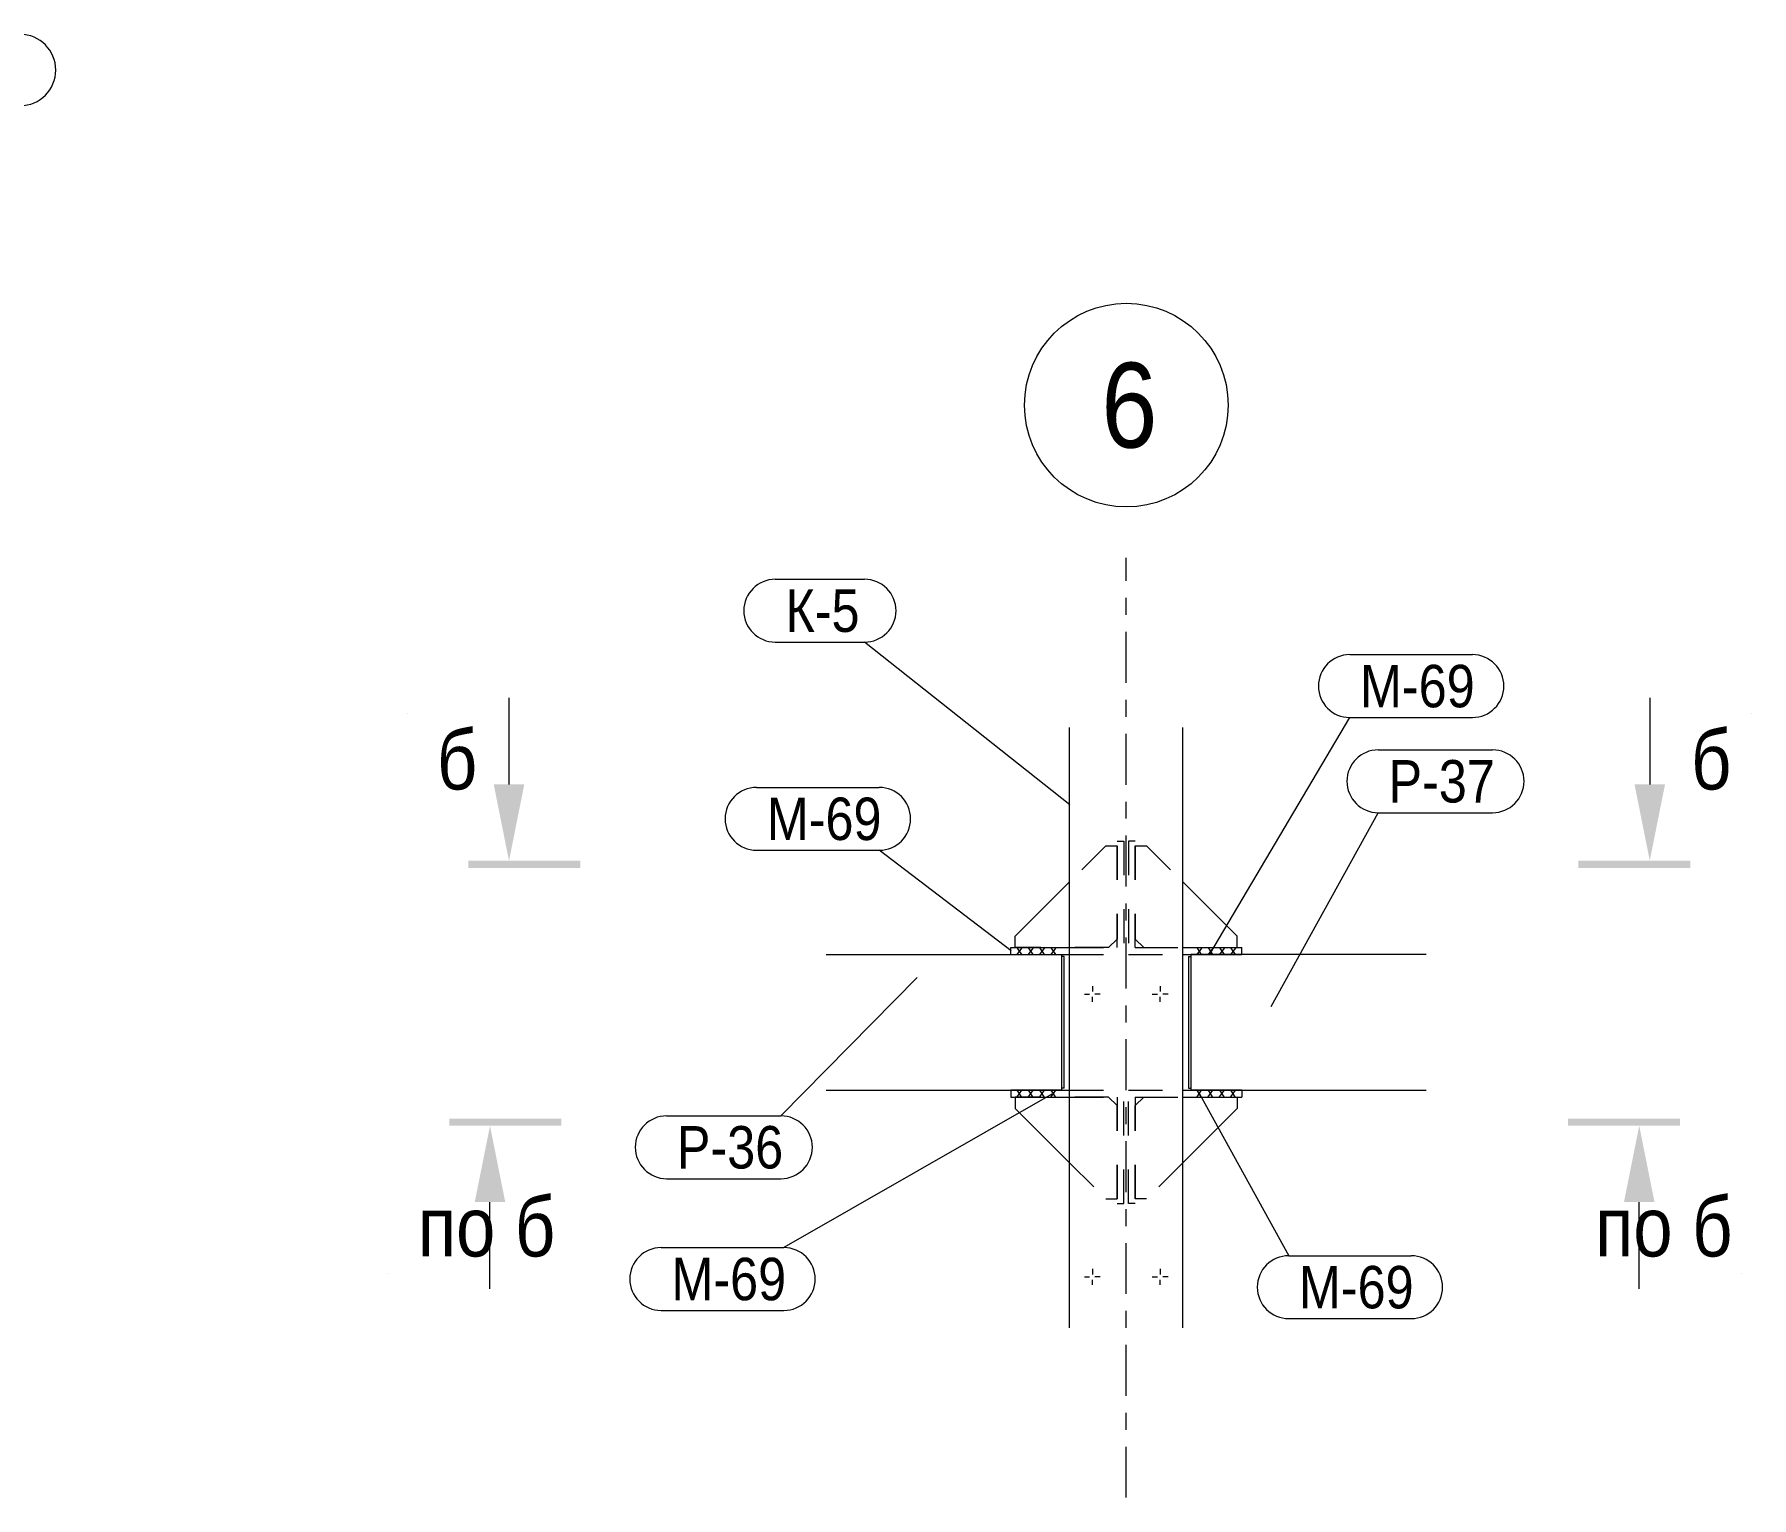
# Model space of a CAD drawing. Header units: millimetres. Extents: x -423 to 766, y -621 to 220.
# Drawn here: x 479.6 to 580.8, y -212.4 to -126.2 of the extents above; entities that cross this region are included whole.
import ezdxf

# ---------------------------------------------------------------- set-up
doc = ezdxf.new("R2010")
doc.units = ezdxf.units.MM
for name, pattern in [('XKITLINE00', [0]), ('XKITLINE02', [4, 2, -2]), ('XKITLINE03', [6, 3, -1, 1, -1])]:
    doc.linetypes.add(name, pattern=pattern)
for name, color, linetype, lineweight in [('Bolt', 7, 'Continuous', 0), ('GraphicObject', 6, 'Continuous', 0), ('OtherObjectType', 1, 'Continuous', 0), ('Part', 2, 'Continuous', 0), ('PartMark', 3, 'Continuous', 0), ('S-GRID', 1, 'Continuous', 0), ('Section', 6, 'Continuous', 0), ('SymbolText', 4, 'Continuous', 0)]:
    doc.layers.add(name, color=color, linetype=linetype, lineweight=lineweight)
doc.styles.add('GOST type A', font='ARIAL.TTF')

msp = doc.modelspace()

# ---------------------------------------------------------------- hatches: boundary and pattern name
at = {"layer": 'Section'}
for points in [[(507.6, -174.86), (506.7, -170.36), (508.5, -170.36)], [(574.83, -174.86), (573.93, -170.36), (575.73, -170.36)], [(511.8, -175.28), (505.2, -175.28), (505.2, -174.86), (511.8, -174.86)], [(577.23, -175.28), (570.63, -175.28), (570.63, -174.86), (577.23, -174.86)], [(504.08, -190.05), (510.68, -190.05), (510.68, -190.47), (504.08, -190.47)], [(570.01, -190.05), (576.61, -190.05), (576.61, -190.47), (570.01, -190.47)], [(506.48, -190.47), (507.38, -194.97), (505.58, -194.97)], [(574.21, -190.47), (575.11, -194.97), (573.31, -194.97)]]:
    msp.add_hatch(color=256, dxfattribs=at).paths.add_polyline_path(points, flags=17)

# ---------------------------------------------------------------- linework, layer by layer
at = {"layer": 'Bolt', "linetype": 'XKITLINE00', "lineweight": 0}
for p, q in [((541.51, -182.71), (541.82, -182.71)), ((541.98, -182.25), (541.98, -182.56)), ((541.98, -183.18), (541.98, -182.87)), ((542.44, -182.71), (542.13, -182.71)), ((545.51, -182.71), (545.82, -182.71)), ((545.98, -182.25), (545.98, -182.56)), ((545.98, -183.18), (545.98, -182.87)), ((546.44, -182.71), (546.13, -182.71)), ((541.98, -198.91), (541.98, -199.23)), ((545.98, -198.91), (545.98, -199.23)), ((541.51, -199.38), (541.82, -199.38)), ((541.98, -199.85), (541.98, -199.54)), ((542.44, -199.38), (542.13, -199.38)), ((545.51, -199.38), (545.82, -199.38)), ((545.98, -199.85), (545.98, -199.54)), ((546.44, -199.38), (546.13, -199.38))]:
    msp.add_line(p, q, dxfattribs=at)
at = {"layer": 'GraphicObject', "linetype": 'XKITLINE00', "lineweight": 0}
for p, q in [((537.18, -180.38), (540.18, -180.38)), ((547.78, -180.38), (550.78, -180.38)), ((540.18, -188.38), (537.18, -188.38)), ((550.78, -188.38), (547.78, -188.38))]:
    msp.add_line(p, q, dxfattribs=at)
at = {"layer": 'OtherObjectType', "linetype": 'XKITLINE00', "lineweight": 0}
msp.add_line((549.98, -148.02), (549.98, -148.02), dxfattribs=at)
msp.add_circle((543.98, -148.02), 6, dxfattribs=at)
at = {"layer": 'Part', "linetype": 'XKITLINE00', "lineweight": 0}
for p, q in [((540.64, -202.38), (540.64, -167.02)), ((547.31, -202.38), (547.31, -167.02)), ((540.64, -176.11), (537.44, -179.31)), ((547.31, -176.11), (550.51, -179.31)), ((537.18, -180.38), (537.18, -179.98)), ((537.18, -179.98), (540.64, -179.98)), ((537.44, -179.98), (537.44, -179.31)), ((547.31, -179.98), (550.78, -179.98)), ((550.51, -179.98), (550.51, -179.31)), ((550.78, -180.38), (550.78, -179.98)), ((526.3, -180.38), (540.18, -180.38)), ((540.18, -188.38), (540.18, -180.38)), ((540.18, -180.38), (540.64, -180.38)), ((540.31, -180.51), (540.18, -180.51)), ((540.31, -188.25), (540.31, -180.51)), ((547.31, -180.38), (547.78, -180.38)), ((547.64, -180.51), (547.64, -188.25)), ((547.64, -180.51), (547.78, -180.51)), ((561.66, -180.38), (547.78, -180.38)), ((547.78, -180.38), (547.78, -188.38)), ((526.3, -188.38), (540.18, -188.38)), ((537.18, -188.38), (537.18, -188.78)), ((537.18, -188.78), (540.64, -188.78)), ((537.44, -188.78), (537.44, -189.45)), ((540.31, -188.25), (540.18, -188.25)), ((540.18, -188.38), (540.64, -188.38)), ((547.31, -188.38), (547.78, -188.38)), ((547.31, -188.78), (550.78, -188.78)), ((547.64, -188.25), (547.78, -188.25)), ((547.78, -188.38), (561.66, -188.38)), ((550.51, -188.78), (550.51, -189.45)), ((550.78, -188.38), (550.78, -188.78)), ((537.44, -189.45), (540.64, -192.65)), ((550.51, -189.45), (547.31, -192.65))]:
    msp.add_line(p, q, dxfattribs=at)
at = {"layer": 'Part', "linetype": 'XKITLINE02', "lineweight": 0}
for p, q in [((542.78, -173.98), (540.64, -176.11)), ((542.78, -173.98), (543.44, -173.98)), ((543.44, -179.98), (543.44, -173.71)), ((543.44, -173.71), (543.84, -173.71)), ((543.44, -173.98), (543.44, -179.48)), ((543.84, -173.71), (543.84, -180.38)), ((544.51, -173.71), (544.11, -173.71)), ((544.11, -173.71), (544.11, -180.38)), ((544.51, -179.98), (544.51, -173.71)), ((544.51, -173.98), (544.51, -179.48)), ((544.51, -173.98), (545.18, -173.98)), ((545.18, -173.98), (547.31, -176.11)), ((542.94, -179.98), (537.44, -179.98)), ((540.64, -179.98), (543.44, -179.98)), ((543.44, -179.48), (542.94, -179.98)), ((544.51, -179.48), (545.01, -179.98)), ((544.51, -179.98), (547.31, -179.98)), ((545.01, -179.98), (550.51, -179.98)), ((537.18, -180.38), (540.18, -180.38)), ((540.18, -188.25), (540.18, -180.51)), ((540.64, -180.38), (543.84, -180.38)), ((544.11, -180.38), (547.31, -180.38)), ((547.78, -180.38), (550.78, -180.38)), ((547.78, -180.51), (547.78, -188.25)), ((537.18, -188.38), (540.18, -188.38)), ((542.94, -188.78), (537.44, -188.78)), ((540.64, -188.38), (543.84, -188.38)), ((540.64, -188.78), (543.44, -188.78)), ((543.44, -189.28), (542.94, -188.78)), ((543.44, -188.78), (543.44, -195.05)), ((543.84, -195.05), (543.84, -188.38)), ((544.11, -188.38), (547.31, -188.38)), ((544.11, -195.05), (544.11, -188.38)), ((544.51, -188.78), (547.31, -188.78)), ((544.51, -188.78), (544.51, -195.05)), ((544.51, -189.28), (545.01, -188.78)), ((545.01, -188.78), (550.51, -188.78)), ((547.78, -188.38), (550.78, -188.38)), ((543.44, -194.78), (543.44, -189.28)), ((544.51, -194.78), (544.51, -189.28)), ((540.64, -192.65), (542.78, -194.78)), ((547.31, -192.65), (545.18, -194.78)), ((542.78, -194.78), (543.44, -194.78)), ((543.44, -195.05), (543.84, -195.05)), ((544.51, -195.05), (544.11, -195.05)), ((545.18, -194.78), (544.51, -194.78))]:
    msp.add_line(p, q, dxfattribs=at)
at = {"layer": 'PartMark', "linetype": 'XKITLINE00', "lineweight": 0}
for p, q in [((523.29, -158.28), (528.56, -158.28)), ((523.29, -161.98), (528.56, -161.98)), ((540.66, -171.57), (528.56, -161.98)), ((557.15, -162.72), (564.38, -162.72)), ((548.9, -180.36), (557.15, -166.42)), ((557.15, -166.42), (564.38, -166.42)), ((558.83, -168.33), (565.57, -168.33)), ((522.19, -170.54), (529.42, -170.54)), ((552.52, -183.45), (558.83, -172.03)), ((558.83, -172.03), (565.57, -172.03)), ((522.19, -174.24), (529.42, -174.24)), ((537.19, -180.17), (529.42, -174.24)), ((531.65, -181.74), (523.63, -189.89)), ((539.59, -188.61), (523.8, -197.65)), ((548.29, -188.59), (553.55, -198.13)), ((516.89, -189.89), (523.63, -189.89)), ((516.89, -193.59), (523.63, -193.59)), ((516.57, -197.65), (523.8, -197.65)), ((553.55, -198.13), (560.77, -198.13)), ((516.57, -201.35), (523.8, -201.35)), ((553.55, -201.83), (560.77, -201.83))]:
    msp.add_line(p, q, dxfattribs=at)
for centre, radius, start, end in [((478.79, -128.28), 2.1, 270, 90), ((523.29, -160.13), 1.85, 90, 270), ((528.56, -160.13), 1.85, 270, 90), ((557.15, -164.57), 1.85, 90, 270), ((564.38, -164.57), 1.85, 270, 90), ((558.83, -170.18), 1.85, 90, 270), ((565.57, -170.18), 1.85, 270, 90), ((522.19, -172.39), 1.85, 90, 270), ((529.42, -172.39), 1.85, 270, 90), ((516.89, -191.74), 1.85, 90, 270), ((523.63, -191.74), 1.85, 270, 90), ((516.57, -199.5), 1.85, 90, 270), ((523.8, -199.5), 1.85, 270, 90), ((553.55, -199.98), 1.85, 90, 270), ((560.77, -199.98), 1.85, 270, 90)]:
    msp.add_arc(centre, radius, start, end, dxfattribs=at)
at = {"layer": 'S-GRID', "linetype": 'XKITLINE03', "lineweight": 0}
msp.add_line((543.98, -212.38), (543.98, -157.02), dxfattribs=at)
at = {"layer": 'Section', "linetype": 'XKITLINE00', "lineweight": 0}
for p, q in [((507.6, -165.26), (507.6, -170.36)), ((574.83, -165.26), (574.83, -170.36)), ((501.6, -166.16), (501.6, -166.16)), ((501.6, -166.16), (501.6, -166.16)), ((580.83, -166.16), (580.83, -166.16)), ((580.83, -166.16), (580.83, -166.16)), ((506.48, -200.07), (506.48, -194.97)), ((574.21, -200.07), (574.21, -194.97)), ((500.48, -199.17), (500.48, -199.17)), ((500.48, -199.17), (500.48, -199.17)), ((580.21, -199.17), (580.21, -199.17)), ((580.21, -199.17), (580.21, -199.17))]:
    msp.add_line(p, q, dxfattribs=at)
at = {"layer": 'SymbolText', "linetype": 'XKITLINE00', "lineweight": 0}
for p, q in [((537.55, -180.38), (537.83, -180.01)), ((537.55, -180.01), (537.8, -180.38)), ((538.22, -180.38), (538.49, -180.01)), ((538.22, -180.01), (538.47, -180.38)), ((538.89, -180.38), (539.16, -180.01)), ((538.89, -180.01), (539.14, -180.38)), ((539.55, -180.38), (539.83, -180.01)), ((539.55, -180.01), (539.8, -180.38)), ((548.15, -180.38), (548.43, -180.01)), ((548.15, -180.01), (548.4, -180.38)), ((548.82, -180.38), (549.09, -180.01)), ((548.82, -180.01), (549.07, -180.38)), ((549.49, -180.38), (549.76, -180.01)), ((549.49, -180.01), (549.74, -180.38)), ((550.15, -180.38), (550.43, -180.01)), ((550.15, -180.01), (550.4, -180.38)), ((537.8, -188.38), (537.53, -188.76)), ((537.8, -188.76), (537.55, -188.38)), ((538.47, -188.38), (538.19, -188.76)), ((538.47, -188.76), (538.22, -188.38)), ((539.14, -188.38), (538.86, -188.76)), ((539.14, -188.76), (538.89, -188.38)), ((539.8, -188.38), (539.53, -188.76)), ((539.8, -188.76), (539.55, -188.38)), ((548.4, -188.38), (548.13, -188.76)), ((548.4, -188.76), (548.15, -188.38)), ((549.07, -188.38), (548.79, -188.76)), ((549.07, -188.76), (548.82, -188.38)), ((549.74, -188.38), (549.46, -188.76)), ((549.74, -188.76), (549.49, -188.38)), ((550.4, -188.38), (550.13, -188.76)), ((550.4, -188.76), (550.15, -188.38))]:
    msp.add_line(p, q, dxfattribs=at)

# ---------------------------------------------------------------- texts
at = {"layer": 'OtherObjectType', "style": 'GOST type A', "width": 0.85}
msp.add_text('6', height=5, dxfattribs=at).set_placement((542.51, -150.52))
at = {"layer": 'PartMark', "style": 'GOST type A', "width": 0.85}
for s, p in [('К-5', (523.89, -161.38)), ('М-69', (557.75, -165.82)), ('Р-37', (559.43, -171.43)), ('М-69', (522.79, -173.64)), ('Р-36', (517.49, -192.99)), ('М-69', (517.17, -200.75)), ('М-69', (554.15, -201.23))]:
    msp.add_text(s, height=2.5, dxfattribs=at).set_placement(p)
at = {"layer": 'Section', "style": 'GOST type A', "width": 0.85}
for s, p in [('б', (503.35, -170.66)), ('б', (577.26, -170.66)), ('по б', (502.23, -198.17)), ('по б', (571.61, -198.17))]:
    msp.add_text(s, height=3.5, dxfattribs=at).set_placement(p)

doc.saveas('drawing.dxf')
